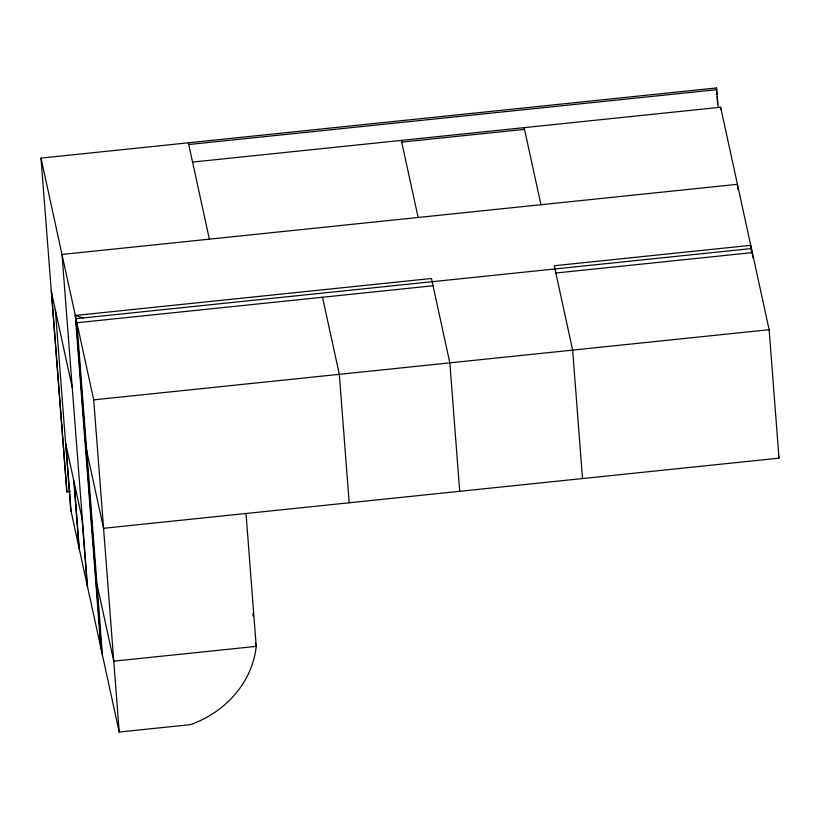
<?xml version="1.0" encoding="UTF-8"?>
<svg xmlns="http://www.w3.org/2000/svg" width="820" height="820" viewBox="0 0 820 820"><rect width="100%" height="100%" fill="white"/><g stroke="black" fill="none" stroke-linecap="round" stroke-linejoin="round"><path stroke-width="1.23" d="M70.315 491.2A85.434 76.588 -12.3 0 1 66.881 492.01L41 158.106L716.434 87.965L718.156 107.225M188.743 144.515L716.803 89.677M192.567 162.073L720.636 107.236L769.139 329.702L779 458.154L103.566 528.285L85.874 447.136L86.817 453.839L86.766 451.205M401.708 142.106L524.513 129.355M433.042 285.77L76.895 322.752L102.408 654.954M555.847 273.019L752.329 252.621L752.719 257.705M41 158.106L93.706 399.842L769.139 329.702M55.401 310.247L70.704 509.568L119.207 732.034L190.435 724.644A98.902 88.662 -12.3 0 0 256.219 646.375L246.02 513.494M83.384 317.924L75.317 315.474L100.819 647.677M778.457 455.664L779 458.154M524.144 127.633L540.954 204.723M401.339 140.394L418.149 217.474M322.516 297.25L339.316 374.33L349.176 502.783M188.364 142.803L209.377 239.153M255.409 642.644L256.219 646.375L113.765 661.166L96.965 584.086M51.199 290.977L72.211 387.337M61.397 423.858L61.777 425.57M65.6 443.128L82.41 520.208M751.653 252.734L750.741 245.334L554.258 265.741L572.647 350.099L582.507 478.552M76.526 325.335L75.317 315.474L431.453 278.492L449.842 362.86L459.702 491.303M751.786 252.98L751.448 248.552L76.014 318.693L101.516 650.885M737.826 189.328L737.436 184.315L62.012 254.456L87.514 586.649M720.636 107.236L720.821 109.736M716.434 87.965L716.916 94.228M717.1 96.739L717.684 104.263M252.939 613.401L253.134 615.953M93.706 399.842L119.207 732.034M82.041 518.496L87.135 584.937M74.189 482.529L79.294 548.97M73.82 480.817L78.925 547.258M65.979 444.84L71.073 511.28M51.578 292.699L66.881 492.01"/></g></svg>
